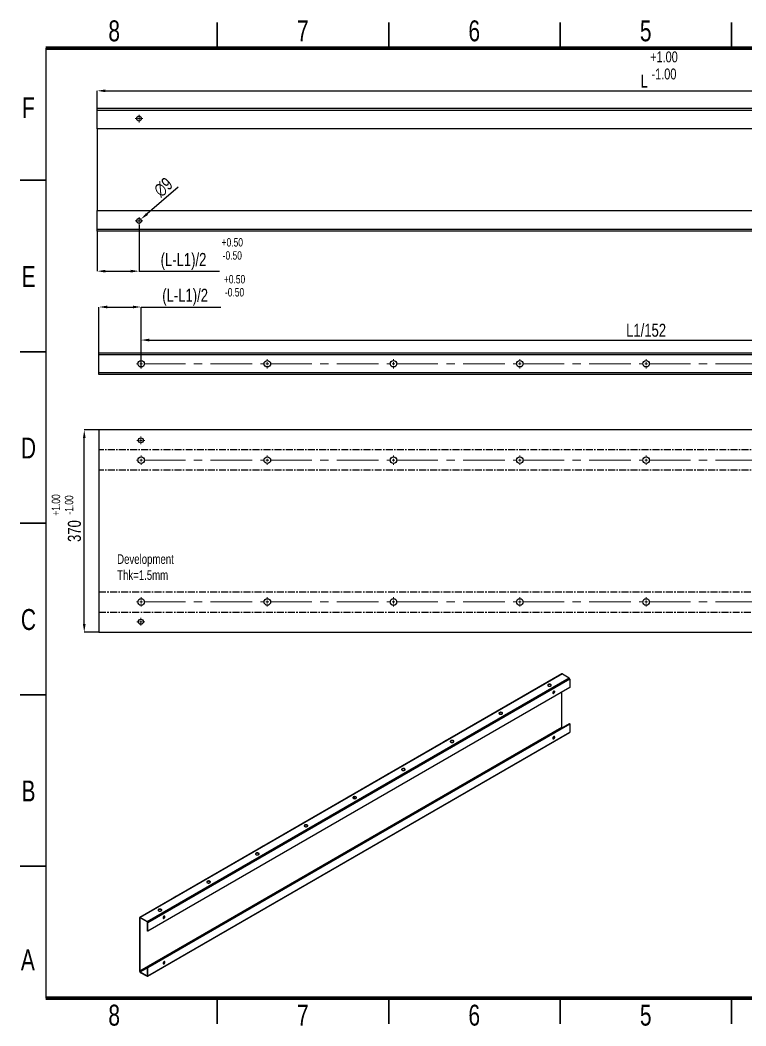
# Model space of a CAD drawing. Header units: millimetres. Extents: x 6930 to 9531, y -1591 to 247.
# Drawn here: x 6930 to 8257, y -1591 to 247 of the extents above; entities that cross this region are included whole.
import ezdxf

# ---------------------------------------------------------------- set-up
doc = ezdxf.new("R2010")
doc.units = ezdxf.units.MM
doc.linetypes.add('CENTERX2', pattern=[20.32, 12.7, -2.54, 2.54, -2.54])
doc.styles.add('SLDTEXTSTYLE0', font='TXT', dxfattribs={"width": 0.75})
doc.dimstyles.new('Scale 1  2', dxfattribs={"dimscale": 10, "dimtxt": 2.38125, "dimasz": 1.5, "dimexe": 0, "dimexo": 0.0625, "dimgap": 0.595312, "dimtad": 1, "dimdec": 0, "dimlfac": 0.5, "dimrnd": 1e-09, "dimzin": 12, "dimdsep": 46, "dimtxsty": 'SLDTEXTSTYLE0', "dimcen": 0.09, "dimadec": 0, "dimazin": 3, "dimtfac": 1, "dimtdec": 0, "dimtofl": 0, "dimtmove": 0, "dimatfit": 3, "dimfxl": 1, "dimfrac": 2, "dimtolj": 1, "dimtzin": 12, "dimarcsym": 0})
doc.dimstyles.new('SLDDIMSTYLE0', dxfattribs={"dimscale": 10, "dimtxt": 2.38125, "dimasz": 1.5, "dimexe": 0, "dimexo": 0.0625, "dimgap": 0.595312, "dimtad": 1, "dimdec": 0, "dimrnd": 1e-09, "dimzin": 12, "dimdsep": 46, "dimtxsty": 'SLDTEXTSTYLE0', "dimcen": 0.09, "dimadec": 0, "dimazin": 3, "dimtfac": 1, "dimtdec": 0, "dimtofl": 0, "dimtmove": 0, "dimatfit": 3, "dimfxl": 1, "dimfrac": 2, "dimtolj": 1, "dimtzin": 12, "dimarcsym": 0})

# ---------------------------------------------------------------- blocks, each defined once
blk = doc.blocks.new('SW_CENTERMARKSYMBOL_14')
at = {"color": 0, "linetype": 'Continuous', "lineweight": 0}
for p, q in [((-0.83, 0), (-1.17, 0)), ((0, 0), (-0.42, 0)), ((0, 0.83), (0, 1.17)), ((0, 0), (0, 0.42)), ((0, 0), (0, -0.42)), ((0, 0), (0.42, 0)), ((0.83, 0), (1.17, 0)), ((0, -0.83), (0, -1.17))]:
    blk.add_line(p, q, dxfattribs=at)
blk = doc.blocks.new('SW_CENTERMARKSYMBOL_15')
at = {"color": 0, "linetype": 'Continuous', "lineweight": 0}
for p, q in [((-0.83, 0), (-1.17, 0)), ((0, 0), (-0.42, 0)), ((0, 0.83), (0, 1.17)), ((0, 0), (0, 0.42)), ((0, 0), (0, -0.42)), ((0, 0), (0.42, 0)), ((0.83, 0), (1.17, 0)), ((0, -0.83), (0, -1.17))]:
    blk.add_line(p, q, dxfattribs=at)
blk = doc.blocks.new('SW_CENTERMARKSYMBOL_17')
at = {"color": 0, "linetype": 'Continuous', "lineweight": 0}
for p, q in [((-270.04, 0), (-270.62, 0)), ((-269.21, 0), (-269.62, 0)), ((-269.21, 0.83), (-269.21, 1.42)), ((-269.21, 0), (-269.21, 0.42)), ((-269.21, 0), (-269.21, -0.42)), ((-269.21, 0), (-268.79, 0)), ((-230.75, 0), (-231.17, 0)), ((-230.75, 0.83), (-230.75, 1.42)), ((-230.75, 0), (-230.75, 0.42)), ((-230.75, 0), (-230.75, -0.42)), ((-230.75, 0), (-230.33, 0)), ((-192.29, 0), (-192.71, 0)), ((-192.29, 0.83), (-192.29, 1.42)), ((-192.29, 0), (-192.29, 0.42)), ((-192.29, 0), (-192.29, -0.42)), ((-192.29, 0), (-191.88, 0)), ((-153.83, 0), (-154.25, 0)), ((-153.83, 0.83), (-153.83, 1.42)), ((-153.83, 0), (-153.83, 0.42)), ((-153.83, 0), (-153.83, -0.42)), ((-153.83, 0), (-153.42, 0)), ((-115.38, 0), (-115.79, 0)), ((-115.38, 0.83), (-115.38, 1.42)), ((-115.38, 0), (-115.38, 0.42)), ((-115.38, 0), (-115.38, -0.42)), ((-115.38, 0), (-114.96, 0)), ((-76.92, 0), (-77.33, 0)), ((-76.92, 0.83), (-76.92, 1.42)), ((-76.92, 0), (-76.92, 0.42)), ((-76.92, 0), (-76.92, -0.42)), ((-76.92, 0), (-76.5, 0)), ((-38.46, 0), (-38.88, 0)), ((-38.46, 0.83), (-38.46, 1.42)), ((-38.46, 0), (-38.46, 0.42)), ((-38.46, 0), (-38.46, -0.42)), ((-38.46, 0), (-38.04, 0)), ((0, 0), (-0.42, 0)), ((0, 0.83), (0, 1.42)), ((0, 0), (0, 0.42)), ((0, 0), (0, -0.42)), ((0, 0), (0.42, 0)), ((38.46, 0), (38.04, 0)), ((38.46, 0.83), (38.46, 1.42)), ((38.46, 0), (38.46, 0.42)), ((38.46, 0), (38.46, -0.42)), ((38.46, 0), (38.87, 0)), ((39.29, 0), (39.87, 0)), ((-269.21, -0.83), (-269.21, -1.42)), ((-230.75, -0.83), (-230.75, -1.42)), ((-192.29, -0.83), (-192.29, -1.42)), ((-153.83, -0.83), (-153.83, -1.42)), ((-115.38, -0.83), (-115.38, -1.42)), ((-76.92, -0.83), (-76.92, -1.42)), ((-38.46, -0.83), (-38.46, -1.42)), ((0, -0.83), (0, -1.42)), ((38.46, -0.83), (38.46, -1.42))]:
    blk.add_line(p, q, dxfattribs=at)
at = {"color": 0, "linetype": 'CENTERX2', "lineweight": 0}
for p, q in [((-268.38, 0), (-231.58, 0)), ((-229.92, 0), (-193.13, 0)), ((-191.46, 0), (-154.67, 0)), ((-153, 0), (-116.21, 0)), ((-114.54, 0), (-77.75, 0)), ((-76.08, 0), (-39.29, 0)), ((-37.63, 0), (-0.83, 0)), ((0.83, 0), (37.62, 0))]:
    blk.add_line(p, q, dxfattribs=at)
blk = doc.blocks.new('SW_CENTERMARKSYMBOL_20')
at = {"color": 0, "linetype": 'Continuous', "lineweight": 0}
for p, q in [((-0.83, 0), (-1.17, 0)), ((0, 0), (-0.42, 0)), ((0, 0.83), (0, 1.17)), ((0, 0), (0, 0.42)), ((0, 0), (0, -0.42)), ((0, 0), (0.42, 0)), ((0.83, 0), (1.17, 0)), ((0, -0.83), (0, -1.17))]:
    blk.add_line(p, q, dxfattribs=at)
blk = doc.blocks.new('SW_CENTERMARKSYMBOL_22')
at = {"color": 0, "linetype": 'Continuous', "lineweight": 0}
for p, q in [((-269.21, 0.83), (-269.21, 1.42)), ((-269.21, 0), (-269.21, 0.42)), ((-230.75, 0.83), (-230.75, 1.42)), ((-230.75, 0), (-230.75, 0.42)), ((-192.29, 0.83), (-192.29, 1.42)), ((-192.29, 0), (-192.29, 0.42)), ((-153.83, 0), (-154.25, 0)), ((-153.83, 0.83), (-153.83, 1.42)), ((-153.83, 0), (-153.83, 0.42)), ((-153.83, 0), (-153.83, -0.42)), ((-153.83, 0), (-153.42, 0)), ((-115.38, 0), (-115.79, 0)), ((-115.38, 0.83), (-115.38, 1.42)), ((-115.38, 0), (-115.38, 0.42)), ((-115.38, 0), (-115.38, -0.42)), ((-115.38, 0), (-114.96, 0)), ((-76.92, 0), (-77.33, 0)), ((-76.92, 0.83), (-76.92, 1.42)), ((-76.92, 0), (-76.92, 0.42)), ((-76.92, 0), (-76.92, -0.42)), ((-76.92, 0), (-76.5, 0)), ((-38.46, 0), (-38.87, 0)), ((-38.46, 0.83), (-38.46, 1.42)), ((-38.46, 0), (-38.46, 0.42)), ((-38.46, 0), (-38.46, -0.42)), ((-38.46, 0), (-38.04, 0)), ((0, 0), (-0.42, 0)), ((0, 0.83), (0, 1.42)), ((0, 0), (0, 0.42)), ((0, 0), (0, -0.42)), ((0, 0), (0.42, 0)), ((38.46, 0), (38.04, 0)), ((38.46, 0.83), (38.46, 1.42)), ((38.46, 0), (38.46, 0.42)), ((38.46, 0), (38.46, -0.42)), ((38.46, 0), (38.87, 0)), ((39.29, 0), (39.87, 0)), ((-270.04, 0), (-270.62, 0)), ((-269.21, 0), (-269.62, 0)), ((-269.21, 0), (-269.21, -0.42)), ((-269.21, 0), (-268.79, 0)), ((-269.21, -0.83), (-269.21, -1.42)), ((-230.75, 0), (-231.17, 0)), ((-230.75, 0), (-230.75, -0.42)), ((-230.75, 0), (-230.33, 0)), ((-230.75, -0.83), (-230.75, -1.42)), ((-192.29, 0), (-192.71, 0)), ((-192.29, 0), (-192.29, -0.42)), ((-192.29, 0), (-191.88, 0)), ((-192.29, -0.83), (-192.29, -1.42)), ((-153.83, -0.83), (-153.83, -1.42)), ((-115.38, -0.83), (-115.38, -1.42)), ((-76.92, -0.83), (-76.92, -1.42)), ((-38.46, -0.83), (-38.46, -1.42)), ((0, -0.83), (0, -1.42)), ((38.46, -0.83), (38.46, -1.42))]:
    blk.add_line(p, q, dxfattribs=at)
at = {"color": 0, "linetype": 'CENTERX2', "lineweight": 0}
for p, q in [((-191.46, 0), (-154.67, 0)), ((-153, 0), (-116.21, 0)), ((-114.54, 0), (-77.75, 0)), ((-76.08, 0), (-39.29, 0)), ((-37.63, 0), (-0.83, 0)), ((0.83, 0), (37.62, 0)), ((-268.38, 0), (-231.58, 0)), ((-229.92, 0), (-193.12, 0))]:
    blk.add_line(p, q, dxfattribs=at)
blk = doc.blocks.new('SW_CENTERMARKSYMBOL_24')
at = {"color": 0, "linetype": 'Continuous', "lineweight": 0}
for p, q in [((-0.83, 0), (-1.17, 0)), ((0, 0), (-0.42, 0)), ((0, 0.83), (0, 1.17)), ((0, 0), (0, 0.42)), ((0, 0), (0, -0.42)), ((0, 0), (0.42, 0)), ((0.83, 0), (1.17, 0)), ((0, -0.83), (0, -1.17))]:
    blk.add_line(p, q, dxfattribs=at)
blk = doc.blocks.new('SW_CENTERMARKSYMBOL_25')
at = {"color": 0, "linetype": 'Continuous', "lineweight": 0}
for p, q in [((-270.04, 0), (-270.62, 0)), ((-269.21, 0), (-269.62, 0)), ((-269.21, 0.83), (-269.21, 1.42)), ((-269.21, 0), (-269.21, 0.42)), ((-269.21, 0), (-269.21, -0.42)), ((-269.21, 0), (-268.79, 0)), ((-230.75, 0), (-231.17, 0)), ((-230.75, 0.83), (-230.75, 1.42)), ((-230.75, 0), (-230.75, 0.42)), ((-230.75, 0), (-230.75, -0.42)), ((-230.75, 0), (-230.33, 0)), ((-192.29, 0), (-192.71, 0)), ((-192.29, 0.83), (-192.29, 1.42)), ((-192.29, 0), (-192.29, 0.42)), ((-192.29, 0), (-192.29, -0.42)), ((-192.29, 0), (-191.88, 0)), ((-153.83, 0), (-154.25, 0)), ((-153.83, 0.83), (-153.83, 1.42)), ((-153.83, 0), (-153.83, 0.42)), ((-153.83, 0), (-153.83, -0.42)), ((-153.83, 0), (-153.42, 0)), ((-115.38, 0), (-115.79, 0)), ((-115.38, 0.83), (-115.38, 1.42)), ((-115.38, 0), (-115.38, 0.42)), ((-115.38, 0), (-115.38, -0.42)), ((-115.38, 0), (-114.96, 0)), ((-76.92, 0), (-77.33, 0)), ((-76.92, 0.83), (-76.92, 1.42)), ((-76.92, 0), (-76.92, 0.42)), ((-76.92, 0), (-76.92, -0.42)), ((-76.92, 0), (-76.5, 0)), ((-38.46, 0), (-38.87, 0)), ((-38.46, 0.83), (-38.46, 1.42)), ((-38.46, 0), (-38.46, 0.42)), ((-38.46, 0), (-38.46, -0.42)), ((-38.46, 0), (-38.04, 0)), ((0, 0), (-0.42, 0)), ((0, 0.83), (0, 1.42)), ((0, 0), (0, 0.42)), ((0, 0), (0, -0.42)), ((0, 0), (0.42, 0)), ((38.46, 0), (38.04, 0)), ((38.46, 0.83), (38.46, 1.42)), ((38.46, 0), (38.46, 0.42)), ((38.46, 0), (38.46, -0.42)), ((38.46, 0), (38.87, 0)), ((39.29, 0), (39.87, 0)), ((-269.21, -0.83), (-269.21, -1.42)), ((-230.75, -0.83), (-230.75, -1.42)), ((-192.29, -0.83), (-192.29, -1.42)), ((-153.83, -0.83), (-153.83, -1.42)), ((-115.38, -0.83), (-115.38, -1.42)), ((-76.92, -0.83), (-76.92, -1.42)), ((-38.46, -0.83), (-38.46, -1.42)), ((0, -0.83), (0, -1.42)), ((38.46, -0.83), (38.46, -1.42))]:
    blk.add_line(p, q, dxfattribs=at)
at = {"color": 0, "linetype": 'CENTERX2', "lineweight": 0}
for p, q in [((-268.38, 0), (-231.58, 0)), ((-229.92, 0), (-193.12, 0)), ((-191.46, 0), (-154.67, 0)), ((-153, 0), (-116.21, 0)), ((-114.54, 0), (-77.75, 0)), ((-76.08, 0), (-39.29, 0)), ((-37.63, 0), (-0.83, 0)), ((0.83, 0), (37.62, 0))]:
    blk.add_line(p, q, dxfattribs=at)
blk = doc.blocks.new('*D106')
at = {"color": 0, "lineweight": -2, "transparency": 16777216}
for p, q in [((7071.1, 87), (7071.1, 118)), ((7086.1, 118), (9056.1, 118)), ((9071.1, 87), (9071.1, 118))]:
    blk.add_line(p, q, dxfattribs=at)
at = {"color": 0, "transparency": 16777216}
for points in [[(7086.1, 120.5), (7086.1, 115.5), (7071.1, 118)], [(9056.1, 120.5), (9056.1, 115.5), (9071.1, 118)]]:
    blk.add_solid(points, dxfattribs=at)
at = {"layer": 'Defpoints', "color": 0, "transparency": 16777216}
for p in [(9071.1, 118), (7071.1, 86.3), (9071.1, 86.3)]:
    blk.add_point(p, dxfattribs=at)
at = {"color": 0, "transparency": 16777216, "insert": (8071.1, 135.9), "char_height": 23.81, "attachment_point": 5, "style": 'SLDTEXTSTYLE0'}
blk.add_mtext('\\A1;L', dxfattribs=at)
blk = doc.blocks.new('*D108')
at = {"color": 0, "lineweight": -2, "transparency": 16777216}
for p, q in [((7147.6, -127.3), (7147.6, -211.6)), ((7071.1, -139.3), (7071.1, -211.6)), ((7086.1, -211.6), (7132.6, -211.6)), ((7147.6, -211.6), (7294.4, -211.6))]:
    blk.add_line(p, q, dxfattribs=at)
at = {"color": 0, "transparency": 16777216}
for points in [[(7086.1, -209.1), (7086.1, -214.1), (7071.1, -211.6)], [(7132.6, -209.1), (7132.6, -214.1), (7147.6, -211.6)]]:
    blk.add_solid(points, dxfattribs=at)
at = {"layer": 'Defpoints', "color": 0, "transparency": 16777216}
for p in [(7147.6, -126.7), (7071.1, -138.7), (7071.1, -211.6)]:
    blk.add_point(p, dxfattribs=at)
at = {"color": 0, "transparency": 16777216, "insert": (7228.9, -193.8), "char_height": 23.812, "attachment_point": 5, "style": 'SLDTEXTSTYLE0'}
blk.add_mtext('\\A1;(L-L1)/2', dxfattribs=at)
blk = doc.blocks.new('*D109')
at = {"color": 0, "lineweight": -2, "transparency": 16777216}
for p, q in [((7219.4, -58.3), (7162.4, -107)), ((7146.7, -119.7), (7148.5, -119.7)), ((7147.6, -120.6), (7147.6, -118.8))]:
    blk.add_line(p, q, dxfattribs=at)
at = {"color": 0, "transparency": 16777216}
blk.add_solid([(7160.8, -105.1), (7164, -108.9), (7151, -116.7)], dxfattribs=at)
at = {"layer": 'Defpoints', "color": 0, "transparency": 16777216}
for p in [(7144.2, -122.6), (7151, -116.7)]:
    blk.add_point(p, dxfattribs=at)
at = {"color": 0, "transparency": 16777216, "insert": (7192, -58.2), "char_height": 23.81, "attachment_point": 5, "rotation": 40.5031, "style": 'SLDTEXTSTYLE0'}
blk.add_mtext('\\A1;∅9', dxfattribs=at)
blk = doc.blocks.new('*D111')
at = {"color": 0, "lineweight": -2, "transparency": 16777216}
for p, q in [((7074.4, -360.1), (7074.4, -277.1)), ((7089.4, -277.1), (7136.4, -277.1)), ((7151.4, -371.6), (7151.4, -277.1)), ((7151.4, -277.1), (7297.3, -277.1))]:
    blk.add_line(p, q, dxfattribs=at)
at = {"color": 0, "transparency": 16777216}
for points in [[(7089.4, -274.6), (7089.4, -279.6), (7074.4, -277.1)], [(7136.4, -274.6), (7136.4, -279.6), (7151.4, -277.1)]]:
    blk.add_solid(points, dxfattribs=at)
at = {"layer": 'Defpoints', "color": 0, "transparency": 16777216}
for p in [(7074.4, -277.1), (7074.4, -360.7), (7151.4, -372.2)]:
    blk.add_point(p, dxfattribs=at)
at = {"color": 0, "transparency": 16777216, "insert": (7231.9, -259.2), "char_height": 23.812, "attachment_point": 5, "style": 'SLDTEXTSTYLE0'}
blk.add_mtext('\\A1;(L-L1)/2', dxfattribs=at)
blk = doc.blocks.new('*D112')
at = {"color": 0, "lineweight": -2, "transparency": 16777216}
for p, q in [((7151.4, -388.6), (7151.4, -337.5)), ((7166.4, -337.5), (8982.4, -337.5)), ((8997.4, -371.6), (8997.4, -337.5))]:
    blk.add_line(p, q, dxfattribs=at)
at = {"color": 0, "transparency": 16777216}
for points in [[(7166.4, -335), (7166.4, -340), (7151.4, -337.5)], [(8982.4, -335), (8982.4, -340), (8997.4, -337.5)]]:
    blk.add_solid(points, dxfattribs=at)
at = {"layer": 'Defpoints', "color": 0, "transparency": 16777216}
for p in [(8997.4, -337.5), (8997.4, -372.2), (7151.4, -389.2)]:
    blk.add_point(p, dxfattribs=at)
at = {"color": 0, "transparency": 16777216, "insert": (8074.4, -319.7), "char_height": 23.81, "attachment_point": 5, "style": 'SLDTEXTSTYLE0'}
blk.add_mtext('\\A1;L1/152', dxfattribs=at)
blk = doc.blocks.new('*D116')
at = {"color": 0, "lineweight": -2, "transparency": 16777216}
for p, q in [((7073.8, -501.8), (7047.5, -501.8)), ((7047.5, -856.3), (7047.5, -516.8)), ((7073.8, -871.3), (7047.5, -871.3))]:
    blk.add_line(p, q, dxfattribs=at)
at = {"color": 0, "transparency": 16777216}
for points in [[(7045, -516.8), (7050, -516.8), (7047.5, -501.8)], [(7045, -856.3), (7050, -856.3), (7047.5, -871.3)]]:
    blk.add_solid(points, dxfattribs=at)
at = {"layer": 'Defpoints', "color": 0, "transparency": 16777216}
for p in [(7047.5, -501.8), (7074.4, -501.8), (7074.4, -871.3)]:
    blk.add_point(p, dxfattribs=at)
at = {"color": 0, "transparency": 16777216, "insert": (7029.6, -686.6), "char_height": 23.81, "attachment_point": 5, "rotation": 90, "style": 'SLDTEXTSTYLE0'}
blk.add_mtext('\\A1;370', dxfattribs=at)

msp = doc.modelspace()

# ---------------------------------------------------------------- linework, layer by layer
at = {"linetype": 'Continuous', "lineweight": 35}
for p, q in [((7290.6, 195.8), (7290.6, 242.8)), ((7604, 195.8), (7604, 242.8)), ((7917.4, 195.8), (7917.4, 242.8)), ((8230.8, 242.8), (8230.8, 195.8)), ((8230.8, 195.8), (8230.8, 242.8)), ((6977.3, -45.5), (6930.2, -45.5)), ((6977.3, -358.9), (6930.2, -358.9)), ((6930.2, -672.3), (6977.3, -672.3)), ((6977.3, -672.3), (6930.2, -672.3)), ((6977.3, -985.7), (6930.2, -985.7)), ((6977.3, -1299), (6930.2, -1299)), ((7290.6, -1540.3), (7290.6, -1587.3)), ((7604, -1540.3), (7604, -1587.3)), ((7917.4, -1540.3), (7917.4, -1587.3)), ((8230.8, -1587.3), (8230.8, -1540.3)), ((8230.8, -1540.3), (8230.8, -1587.3))]:
    msp.add_line(p, q, dxfattribs=at)
at = {"linetype": 'Continuous', "lineweight": 70}
for p, q in [((6977.3, 195.8), (9484.3, 195.8)), ((9484.3, -1540.3), (6977.3, -1540.3))]:
    msp.add_line(p, q, dxfattribs=at)
msp.add_line((6977.3, 195.8), (6977.3, -1540.3))
at = {"color": 7, "linetype": 'Continuous', "lineweight": 25}
for p, q in [((7071.1, 82.3), (7071.1, 86.3)), ((7071.1, 86.3), (9071.1, 86.3)), ((7071.1, 48.3), (7071.1, 82.3)), ((9071.1, 82.3), (7071.1, 82.3)), ((9071.1, 48.3), (7071.1, 48.3)), ((7071.1, 48.3), (7071.1, -100.7)), ((7071.1, -100.7), (9071.1, -100.7)), ((7071.1, -134.7), (7071.1, -100.7)), ((7071.1, -134.7), (9071.1, -134.7)), ((7071.1, -138.7), (7071.1, -134.7)), ((9071.1, -138.7), (7071.1, -138.7)), ((7074.4, -364.7), (7074.4, -360.7)), ((7074.4, -360.7), (9074.4, -360.7)), ((7074.4, -396.7), (7074.4, -364.7)), ((9074.4, -364.7), (7074.4, -364.7)), ((7074.4, -396.7), (9074.4, -396.7)), ((7074.4, -400.7), (7074.4, -396.7)), ((9074.4, -400.7), (7074.4, -400.7)), ((9074.4, -501.8), (7074.4, -501.8)), ((7074.4, -501.8), (7074.4, -871.3)), ((7074.4, -871.3), (9074.4, -871.3)), ((7920.2, -947.5), (7148.8, -1392.8)), ((7921.3, -947.6), (7149.9, -1392.9)), ((7162.3, -1400), (7933.6, -954.7)), ((7921.3, -947.6), (7933.6, -954.7)), ((7935.2, -957.4), (7163.8, -1402.7)), ((7935.2, -972.5), (7163.8, -1417.8)), ((7935.2, -957.4), (7935.2, -972.5)), ((7920.3, -1045.4), (7920.3, -981.1)), ((7920.3, -1045.4), (7148.9, -1490.8)), ((7163.2, -1483.8), (7934.6, -1038.5)), ((7163.8, -1484.2), (7935.2, -1038.9)), ((7935.2, -1038.9), (7934.6, -1038.5)), ((7935.2, -1038.9), (7935.2, -1054)), ((7163.3, -1500.3), (7934.7, -1055)), ((7163.8, -1499.3), (7935.2, -1054)), ((7148.9, -1394.1), (7148.4, -1393.8)), ((7148.4, -1393.8), (7148.4, -1490.4)), ((7148.9, -1394.1), (7149.9, -1393.5)), ((7148.9, -1394.1), (7148.9, -1490.8)), ((7162.3, -1400), (7149.9, -1392.9)), ((7149.9, -1393.5), (7149.9, -1392.9)), ((7162.3, -1400.7), (7149.9, -1393.5)), ((7162.3, -1400.7), (7162.3, -1400)), ((7163.2, -1402.3), (7163.8, -1402.7)), ((7163.2, -1417.5), (7163.2, -1402.3)), ((7163.8, -1417.8), (7163.8, -1402.7)), ((7163.8, -1417.8), (7163.2, -1417.5)), ((7149.9, -1492.4), (7163.2, -1484.7)), ((7163.8, -1484.2), (7163.2, -1483.8)), ((7163.2, -1499), (7163.2, -1483.8)), ((7163.8, -1499.3), (7163.8, -1484.2)), ((7148.9, -1490.8), (7148.4, -1490.4)), ((7149.9, -1492.4), (7162.3, -1499.5)), ((7149.9, -1492.4), (7149.9, -1493.1)), ((7149.9, -1493.1), (7162.3, -1500.2)), ((7163.2, -1499), (7162.3, -1499.5)), ((7162.3, -1499.5), (7162.3, -1500.2)), ((7163.2, -1499), (7163.8, -1499.3))]:
    msp.add_line(p, q, dxfattribs=at)
at = {"color": 7, "linetype": 'CENTERX2'}
for p, q in [((9074.4, -538.4), (7074.4, -538.4)), ((9074.4, -575.5), (7074.4, -575.5)), ((7074.4, -797.6), (9074.4, -797.6)), ((7074.4, -834.7), (9074.4, -834.7)), ((7920.3, -947.7), (7148.9, -1393)), ((7148.9, -1491.9), (7920.3, -1046.6))]:
    msp.add_line(p, q, dxfattribs=at)
at = {"color": 7, "linetype": 'Continuous', "lineweight": 25, "flags": 128}
for points in [[(7900.1, -969.6), (7900.6, -969.2), (7900.9, -968.8), (7901, -968.3), (7901, -967.9), (7900.7, -967.4), (7900.2, -967), (7899.6, -966.7), (7898.9, -966.5), (7898.1, -966.4), (7897.3, -966.4), (7896.5, -966.5), (7895.8, -966.8), (7895.2, -967.1), (7894.8, -967.5), (7894.5, -968), (7894.5, -968.5), (7894.7, -968.9), (7895.1, -969.3), (7895.6, -969.7), (7896.3, -970), (7897.1, -970.1), (7897.9, -970.2), (7898.7, -970.1), (7899.4, -969.9), (7900.1, -969.6)], [(7901, -968.6), (7901, -968.5), (7900.7, -968.1), (7900.2, -967.7), (7899.6, -967.4), (7898.9, -967.2), (7898.1, -967.1), (7897.3, -967.1), (7896.5, -967.2), (7895.8, -967.4), (7895.2, -967.8), (7894.8, -968.2), (7894.6, -968.6)], [(7907.4, -980.1), (7907.3, -979.6), (7907.1, -979.1), (7906.8, -978.9), (7906.4, -978.8), (7905.9, -978.9), (7905.4, -979.2), (7905, -979.7), (7904.5, -980.2), (7904.2, -980.8), (7904, -981.5), (7903.9, -982.1), (7904, -982.6), (7904.2, -983), (7904.5, -983.2), (7905, -983.3), (7905.4, -983.2), (7905.9, -982.9), (7906.4, -982.5), (7906.8, -981.9), (7907.1, -981.3), (7907.3, -980.7), (7907.4, -980.1)], [(7904.2, -983), (7904.6, -982.9), (7905.1, -982.7)], [(7905.1, -982.7), (7905.6, -982.4), (7906, -981.9), (7906.4, -981.3), (7906.7, -980.7), (7906.8, -980), (7906.8, -979.5), (7906.7, -979), (7906.6, -978.8)], [(7811.1, -1021), (7811.6, -1020.6), (7811.9, -1020.2), (7812, -1019.7), (7812, -1019.2), (7811.7, -1018.8), (7811.2, -1018.4), (7810.6, -1018.1), (7809.9, -1017.9), (7809.1, -1017.8), (7808.3, -1017.8), (7807.5, -1017.9), (7806.8, -1018.2), (7806.2, -1018.5), (7805.8, -1018.9), (7805.5, -1019.4), (7805.5, -1019.8), (7805.7, -1020.3), (7806.1, -1020.7), (7806.6, -1021.1), (7807.3, -1021.3), (7808.1, -1021.5), (7808.9, -1021.5), (7809.7, -1021.5), (7810.4, -1021.3), (7811.1, -1021)], [(7812, -1020), (7812, -1019.9), (7811.7, -1019.5), (7811.2, -1019.1), (7810.6, -1018.8), (7809.9, -1018.5), (7809.1, -1018.4), (7808.3, -1018.5), (7807.5, -1018.6), (7806.8, -1018.8), (7806.2, -1019.2), (7805.8, -1019.6), (7805.6, -1020)], [(7903.9, -1065.4), (7904, -1065.9), (7904.2, -1066.3), (7904.5, -1066.5), (7905, -1066.6), (7905.4, -1066.5), (7905.9, -1066.2), (7906.4, -1065.8), (7906.8, -1065.2), (7907.1, -1064.6), (7907.3, -1064), (7907.4, -1063.4), (7907.3, -1062.8), (7907.1, -1062.4), (7906.8, -1062.2), (7906.4, -1062.1), (7905.9, -1062.2), (7905.4, -1062.5), (7905, -1063), (7904.5, -1063.5), (7904.2, -1064.1), (7904, -1064.8), (7903.9, -1065.4)], [(7904.2, -1066.3), (7904.6, -1066.2), (7905.1, -1066)], [(7905.1, -1066), (7905.6, -1065.7), (7906, -1065.2), (7906.4, -1064.6), (7906.7, -1064), (7906.8, -1063.3), (7906.8, -1062.8), (7906.7, -1062.3), (7906.6, -1062.1)], [(7722.1, -1072.4), (7722.6, -1072), (7722.9, -1071.6), (7723, -1071.1), (7723, -1070.6), (7722.7, -1070.2), (7722.2, -1069.8), (7721.6, -1069.5), (7720.9, -1069.3), (7720.1, -1069.1), (7719.3, -1069.2), (7718.5, -1069.3), (7717.8, -1069.5), (7717.2, -1069.9), (7716.8, -1070.3), (7716.5, -1070.7), (7716.5, -1071.2), (7716.7, -1071.7), (7717.1, -1072.1), (7717.6, -1072.4), (7718.3, -1072.7), (7719.1, -1072.9), (7719.9, -1072.9), (7720.7, -1072.8), (7721.4, -1072.7), (7722.1, -1072.4)], [(7723, -1071.4), (7723, -1071.3), (7722.7, -1070.8), (7722.2, -1070.4), (7721.6, -1070.1), (7720.9, -1069.9), (7720.1, -1069.8), (7719.3, -1069.8), (7718.5, -1070), (7717.8, -1070.2), (7717.2, -1070.5), (7716.8, -1070.9), (7716.6, -1071.4)], [(7633.1, -1123.7), (7633.6, -1123.4), (7633.9, -1122.9), (7634.1, -1122.5), (7634, -1122), (7633.7, -1121.5), (7633.2, -1121.2), (7632.6, -1120.8), (7631.9, -1120.6), (7631.1, -1120.5), (7630.3, -1120.5), (7629.5, -1120.7), (7628.8, -1120.9), (7628.2, -1121.2), (7627.8, -1121.7), (7627.5, -1122.1), (7627.5, -1122.6), (7627.7, -1123), (7628.1, -1123.5), (7628.6, -1123.8), (7629.3, -1124.1), (7630.1, -1124.3), (7630.9, -1124.3), (7631.7, -1124.2), (7632.4, -1124), (7633.1, -1123.7)], [(7634, -1122.7), (7634, -1122.7), (7633.7, -1122.2), (7633.2, -1121.8), (7632.6, -1121.5), (7631.9, -1121.3), (7631.1, -1121.2), (7630.3, -1121.2), (7629.5, -1121.3), (7628.8, -1121.6), (7628.2, -1121.9), (7627.8, -1122.3), (7627.6, -1122.7)], [(7544.1, -1175.1), (7544.6, -1174.7), (7544.9, -1174.3), (7545.1, -1173.8), (7545, -1173.4), (7544.7, -1172.9), (7544.2, -1172.5), (7543.6, -1172.2), (7542.9, -1172), (7542.1, -1171.9), (7541.3, -1171.9), (7540.5, -1172.1), (7539.8, -1172.3), (7539.2, -1172.6), (7538.8, -1173), (7538.5, -1173.5), (7538.5, -1174), (7538.7, -1174.4), (7539.1, -1174.8), (7539.6, -1175.2), (7540.3, -1175.5), (7541.1, -1175.6), (7541.9, -1175.7), (7542.7, -1175.6), (7543.4, -1175.4), (7544.1, -1175.1)], [(7545, -1174.1), (7545, -1174), (7544.7, -1173.6), (7544.2, -1173.2), (7543.6, -1172.9), (7542.9, -1172.7), (7542.1, -1172.6), (7541.3, -1172.6), (7540.5, -1172.7), (7539.8, -1173), (7539.2, -1173.3), (7538.8, -1173.7), (7538.6, -1174.1)], [(7538.9, -1174.7), (7539.2, -1174.4), (7539.7, -1174.1), (7540.2, -1173.9), (7540.7, -1173.9), (7541.1, -1174.1), (7541.4, -1174.5), (7541.5, -1175), (7541.5, -1175.6), (7541.5, -1175.7)], [(7455.1, -1226.5), (7455.6, -1226.1), (7455.9, -1225.7), (7456.1, -1225.2), (7456, -1224.8), (7455.7, -1224.3), (7455.2, -1223.9), (7454.6, -1223.6), (7453.9, -1223.4), (7453.1, -1223.3), (7452.3, -1223.3), (7451.5, -1223.4), (7450.8, -1223.7), (7450.2, -1224), (7449.8, -1224.4), (7449.5, -1224.9), (7449.5, -1225.3), (7449.7, -1225.8), (7450.1, -1226.2), (7450.6, -1226.6), (7451.3, -1226.8), (7452.1, -1227), (7452.9, -1227.1), (7453.7, -1227), (7454.4, -1226.8), (7455.1, -1226.5)], [(7456, -1225.5), (7456, -1225.4), (7455.7, -1225), (7455.2, -1224.6), (7454.6, -1224.3), (7453.9, -1224.1), (7453.1, -1223.9), (7452.3, -1224), (7451.5, -1224.1), (7450.8, -1224.3), (7450.2, -1224.7), (7449.8, -1225.1), (7449.6, -1225.5)], [(7366.1, -1277.9), (7366.6, -1277.5), (7366.9, -1277.1), (7367.1, -1276.6), (7367, -1276.1), (7366.7, -1275.7), (7366.2, -1275.3), (7365.6, -1275), (7364.9, -1274.8), (7364.1, -1274.7), (7363.3, -1274.7), (7362.5, -1274.8), (7361.8, -1275), (7361.2, -1275.4), (7360.8, -1275.8), (7360.5, -1276.2), (7360.5, -1276.7), (7360.7, -1277.2), (7361.1, -1277.6), (7361.6, -1278), (7362.3, -1278.2), (7363.1, -1278.4), (7363.9, -1278.4), (7364.7, -1278.4), (7365.4, -1278.2), (7366.1, -1277.9)], [(7367, -1276.9), (7367, -1276.8), (7366.7, -1276.4), (7366.2, -1276), (7365.6, -1275.6), (7364.9, -1275.4), (7364.1, -1275.3), (7363.3, -1275.3), (7362.5, -1275.5), (7361.8, -1275.7), (7361.2, -1276.1), (7360.8, -1276.5), (7360.6, -1276.9)], [(7277.1, -1329.3), (7277.6, -1328.9), (7277.9, -1328.4), (7278.1, -1328), (7278, -1327.5), (7277.7, -1327.1), (7277.2, -1326.7), (7276.6, -1326.4), (7275.9, -1326.1), (7275.1, -1326), (7274.3, -1326.1), (7273.5, -1326.2), (7272.8, -1326.4), (7272.2, -1326.8), (7271.8, -1327.2), (7271.6, -1327.6), (7271.5, -1328.1), (7271.7, -1328.6), (7272.1, -1329), (7272.6, -1329.3), (7273.3, -1329.6), (7274.1, -1329.8), (7274.9, -1329.8), (7275.7, -1329.7), (7276.4, -1329.5), (7277.1, -1329.3)], [(7278, -1328.3), (7278, -1328.2), (7277.7, -1327.7), (7277.2, -1327.3), (7276.6, -1327), (7275.9, -1326.8), (7275.1, -1326.7), (7274.3, -1326.7), (7273.5, -1326.9), (7272.8, -1327.1), (7272.2, -1327.4), (7271.8, -1327.8), (7271.6, -1328.3)], [(7188.1, -1380.6), (7188.6, -1380.3), (7188.9, -1379.8), (7189.1, -1379.4), (7189, -1378.9), (7188.7, -1378.4), (7188.2, -1378), (7187.6, -1377.7), (7186.9, -1377.5), (7186.1, -1377.4), (7185.3, -1377.4), (7184.5, -1377.6), (7183.8, -1377.8), (7183.2, -1378.1), (7182.8, -1378.5), (7182.6, -1379), (7182.5, -1379.5), (7182.7, -1379.9), (7183.1, -1380.4), (7183.6, -1380.7), (7184.3, -1381), (7185.1, -1381.1), (7185.9, -1381.2), (7186.7, -1381.1), (7187.4, -1380.9), (7188.1, -1380.6)], [(7189, -1379.6), (7189, -1379.6), (7188.7, -1379.1), (7188.2, -1378.7), (7187.6, -1378.4), (7186.9, -1378.2), (7186.1, -1378.1), (7185.3, -1378.1), (7184.5, -1378.2), (7183.8, -1378.5), (7183.2, -1378.8), (7182.8, -1379.2), (7182.6, -1379.6)], [(7191.6, -1393.3), (7191.6, -1393.8), (7191.8, -1394.3), (7192.2, -1394.5), (7192.6, -1394.6), (7193.1, -1394.5), (7193.6, -1394.2), (7194, -1393.7), (7194.4, -1393.2), (7194.8, -1392.6), (7195, -1391.9), (7195, -1391.3), (7195, -1390.8), (7194.8, -1390.4), (7194.4, -1390.2), (7194, -1390.1), (7193.6, -1390.2), (7193.1, -1390.5), (7192.6, -1390.9), (7192.2, -1391.5), (7191.8, -1392.1), (7191.6, -1392.7), (7191.6, -1393.3)], [(7191.8, -1394.2), (7192.2, -1394.2), (7192.7, -1394)], [(7192.7, -1394), (7193.2, -1393.6), (7193.7, -1393.1), (7194, -1392.5), (7194.3, -1391.9), (7194.4, -1391.3), (7194.4, -1390.7), (7194.3, -1390.2), (7194.2, -1390.1)], [(7195, -1474.6), (7195, -1474.1), (7194.8, -1473.7), (7194.4, -1473.4), (7194, -1473.4), (7193.6, -1473.5), (7193.1, -1473.8), (7192.6, -1474.2), (7192.2, -1474.8), (7191.8, -1475.4), (7191.6, -1476), (7191.6, -1476.6), (7191.6, -1477.1), (7191.8, -1477.5), (7192.2, -1477.8), (7192.6, -1477.9), (7193.1, -1477.7), (7193.6, -1477.5), (7194, -1477), (7194.4, -1476.5), (7194.8, -1475.9), (7195, -1475.2), (7195, -1474.6)], [(7191.8, -1477.5), (7192.2, -1477.5), (7192.7, -1477.3)], [(7192.7, -1477.3), (7193.2, -1476.9), (7193.7, -1476.4), (7194, -1475.8), (7194.3, -1475.2), (7194.4, -1474.6), (7194.4, -1474), (7194.3, -1473.5), (7194.2, -1473.4)]]:
    msp.add_lwpolyline(points, dxfattribs=at)
at = {"color": 7, "linetype": 'Continuous', "lineweight": 25}
for centre, radius in [((7147.6, 67.3), 4.5), ((7147.6, -119.7), 4.5), ((7151.4, -380.7), 6), ((7382.1, -380.7), 6), ((7612.9, -380.7), 6), ((7843.6, -380.7), 6), ((8074.4, -380.7), 6), ((7150.9, -520.8), 4.5), ((7151.4, -556.9), 6), ((7382.1, -556.9), 6), ((7612.9, -556.9), 6), ((7843.6, -556.9), 6), ((8074.4, -556.9), 6), ((7151.4, -816.2), 6), ((7382.1, -816.2), 6), ((7612.9, -816.2), 6), ((7843.6, -816.2), 6), ((8074.4, -816.2), 6), ((7150.9, -852.3), 4.5)]:
    msp.add_circle(centre, radius, dxfattribs=at)
for centre, radius, start, end in [((7920.7, -948.5), 1.1, 54.3825, 114.3071), ((7931.8, -957.5), 3.35, 2.6055, 57.3945), ((7922.4, -1045.4), 2.03, 182.2778, 215.8754), ((7934.1, -1054.1), 1.07, 304.7256, 6.5867), ((7538.9, -1175), 2.03, 343.1499, 32.6159), ((7149.3, -1393.6), 0.953, 50.7967, 189.214), ((7149.5, -1394), 0.596, 50.7968, 189.2141), ((7160.4, -1402.8), 3.35, 2.6055, 57.3945), ((7161.1, -1402.4), 2.1, 2.6055, 57.3945), ((7151.7, -1490.3), 3.35, 182.6055, 237.3946), ((7151, -1490.7), 2.1, 182.6056, 237.3945), ((7162.6, -1499.1), 0.596, 230.7968, 9.2139), ((7162.9, -1499.5), 0.953, 230.7966, 9.214)]:
    msp.add_arc(centre, radius, start, end, dxfattribs=at)

# ---------------------------------------------------------------- block references
at = {"color": 7, "linetype": 'Continuous', "lineweight": 0, "xscale": 6.000002741822189, "yscale": 6.000002741822189, "zscale": 6.000002741822189}
for name, p in [('SW_CENTERMARKSYMBOL_14', (7147.6, 67.3)), ('SW_CENTERMARKSYMBOL_15', (7147.6, -119.7)), ('SW_CENTERMARKSYMBOL_17', (8766.6, -380.7)), ('SW_CENTERMARKSYMBOL_24', (7150.9, -520.8)), ('SW_CENTERMARKSYMBOL_25', (8766.6, -556.9)), ('SW_CENTERMARKSYMBOL_22', (8766.6, -816.2)), ('SW_CENTERMARKSYMBOL_20', (7150.9, -852.3))]:
    msp.add_blockref(name, p, dxfattribs=at)

# ---------------------------------------------------------------- texts
at = {"style": 'SLDTEXTSTYLE0', "width": 0.75}
for s, height, p in [('Development', 17.524, (7107.6, -746.6)), ('Thk=1.5mm', 17.52, (7107.6, -775.8))]:
    msp.add_text(s, height=height, dxfattribs=at).set_placement(p)
at = {"linetype": 'Continuous', "lineweight": 0, "char_height": 38.2, "attachment_point": 2, "style": 'SLDTEXTSTYLE0'}
for s, insert in [('8', (7102.2, 246.7)), ('7', (7446.9, 246.7)), ('6', (7760.3, 246.7)), ('5', (8073.7, 246.7)), ('F', (6945.5, 106.3)), ('E', (6946, -202.3)), ('D', (6945.5, -515.7)), ('C', (6945.5, -829.1)), ('B', (6945.6, -1142.5)), ('A', (6944.4, -1451.2)), ('8', (7102.2, -1552.2)), ('7', (7446.9, -1552.2)), ('6', (7760.3, -1552.2)), ('5', (8073.7, -1552.2))]:
    msp.add_mtext(s, dxfattribs=dict(at, insert=insert))
at = {"color": 7, "linetype": 'Continuous', "lineweight": 18, "attachment_point": 2, "style": 'SLDTEXTSTYLE0'}
for s, insert, char_height in [('\\A1;+1.00', (8107, 190), 19.97), ('\\A1;-1.00', (8107, 158.8), 19.97), ('\\A1;+0.50', (7318.1, -151.2), 15.36), ('\\A1;-0.50', (7318.1, -175.2), 15.36), ('\\A1;+0.50', (7322.2, -218.6), 15.36), ('\\A1;-0.50', (7322.2, -242.5), 15.36)]:
    msp.add_mtext(s, dxfattribs=dict(at, insert=insert, char_height=char_height))
at = {"color": 7, "linetype": 'Continuous', "lineweight": 18, "char_height": 15.36, "attachment_point": 2, "rotation": 90, "style": 'SLDTEXTSTYLE0'}
for s, insert in [('\\A1;+1.00', (6988, -638.9)), ('\\A1;-1.00', (7012, -638.9))]:
    msp.add_mtext(s, dxfattribs=dict(at, insert=insert))

# ---------------------------------------------------------------- dimensions: what is measured, and where the dimension line sits
for base, p1, p2, text, dimstyle, picture, middle in [((9071.1, 118), (7071.1, 86.3), (9071.1, 86.3), 'L', 'Scale 1  2', '*D106', (8071.1, 135.9)), ((8997.4, -337.5), (7151.4, -389.2), (8997.4, -372.2), 'L1/152', 'SLDDIMSTYLE0', '*D112', (8074.4, -319.7))]:
    dim = msp.add_linear_dim(base=base, p1=p1, p2=p2, text=text, dimstyle=dimstyle)
    dim.commit()
    dim.dimension.update_dxf_attribs({"geometry": picture, "text_midpoint": middle})
dim = msp.add_diameter_dim_2p(p1=(7144.2, -122.6), p2=(7151, -116.7), dimstyle='SLDDIMSTYLE0')
dim.commit()
dim.dimension.update_dxf_attribs({"geometry": '*D109', "text_midpoint": (7203.6, -71.8), "dimtype": 163})
for base, p1, p2, picture, middle in [((7071.1, -211.6), (7147.6, -126.7), (7071.1, -138.7), '*D108', (7228.9, -211.6)), ((7074.4, -277.1), (7151.4, -372.2), (7074.4, -360.7), '*D111', (7231.9, -277.1))]:
    dim = msp.add_linear_dim(base=base, p1=p1, p2=p2, text='(L-L1)/2', dimstyle='SLDDIMSTYLE0')
    dim.commit()
    dim.dimension.update_dxf_attribs({"geometry": picture, "text_midpoint": middle, "dimtype": 160})
dim = msp.add_linear_dim(base=(7047.5, -501.8), p1=(7074.4, -871.3), p2=(7074.4, -501.8), angle=90, text='370', dimstyle='SLDDIMSTYLE0')
dim.commit()
dim.dimension.update_dxf_attribs({"geometry": '*D116', "text_midpoint": (7029.6, -686.6)})

doc.saveas('drawing.dxf')
